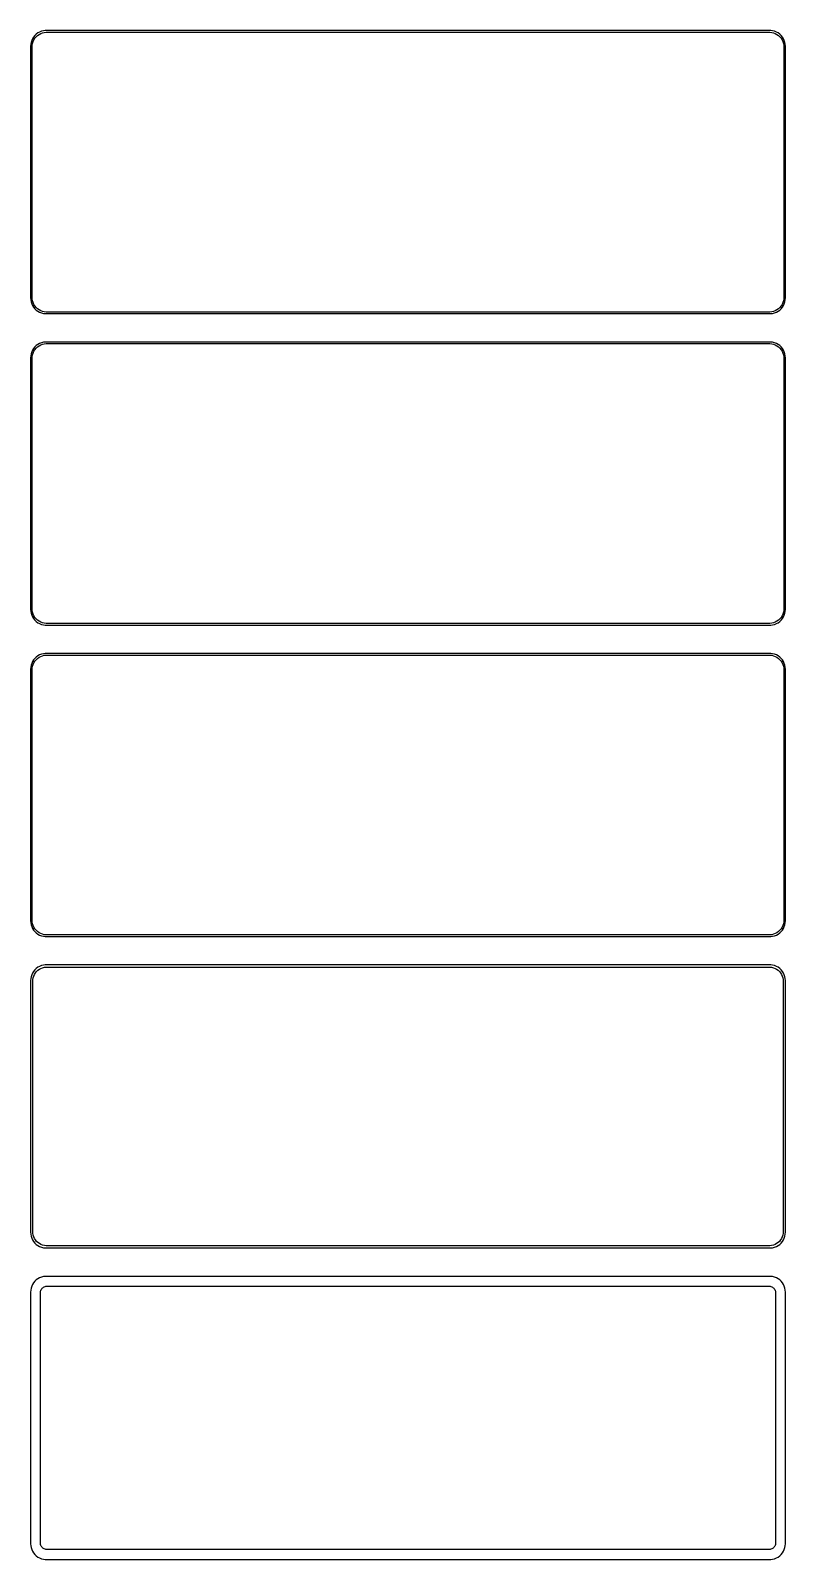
# Model space of a CAD drawing. Header units: metres. Extents: x -120 to 120, y 450 to 936.
import ezdxf

# ---------------------------------------------------------------- set-up
doc = ezdxf.new("R2010")
doc.units = ezdxf.units.M

msp = doc.modelspace()

# ---------------------------------------------------------------- linework, layer by layer
for p, q in [((-119.382, 933.409), (-119.649, 932.841)), ((-119.045, 933.939), (-119.382, 933.409)), ((-118.645, 934.423), (-119.045, 933.939)), ((-118.912, 933.038), (-118.593, 933.542)), ((-118.187, 934.853), (-118.645, 934.423)), ((-118.593, 933.542), (-118.213, 934.002)), ((-118.213, 934.002), (-117.778, 934.41)), ((-117.679, 935.222), (-118.187, 934.853)), ((-117.778, 934.41), (-117.295, 934.761)), ((-117.129, 935.524), (-117.679, 935.222)), ((-117.295, 934.761), (-116.772, 935.048)), ((-116.545, 935.755), (-117.129, 935.524)), ((-116.772, 935.048), (-116.218, 935.268)), ((-115.937, 935.911), (-116.545, 935.755)), ((-116.218, 935.268), (-115.64, 935.416)), ((-115.314, 935.99), (-115.937, 935.911)), ((-115.64, 935.416), (-115.048, 935.491)), ((115.314, 935.99), (-115.314, 935.99)), ((-115.048, 935.491), (115.048, 935.491)), ((115.048, 935.491), (115.64, 935.416)), ((115.937, 935.911), (115.314, 935.99)), ((115.64, 935.416), (116.218, 935.268)), ((116.545, 935.755), (115.937, 935.911)), ((116.218, 935.268), (116.772, 935.048)), ((117.129, 935.524), (116.545, 935.755)), ((116.772, 935.048), (117.295, 934.761)), ((117.679, 935.222), (117.129, 935.524)), ((117.295, 934.761), (117.778, 934.41)), ((118.187, 934.853), (117.679, 935.222)), ((117.778, 934.41), (118.213, 934.002)), ((118.645, 934.423), (118.187, 934.853)), ((118.213, 934.002), (118.593, 933.542)), ((118.593, 933.542), (118.912, 933.038)), ((119.045, 933.939), (118.645, 934.423)), ((119.382, 933.409), (119.045, 933.939)), ((119.649, 932.841), (119.382, 933.409)), ((-119.961, 931.627), (-120, 931)), ((-120, 931), (-120, 851)), ((-119.843, 932.243), (-119.961, 931.627)), ((-119.649, 932.841), (-119.843, 932.243)), ((-119.5, 930.75), (-119.463, 931.345)), ((-119.5, 851.25), (-119.5, 930.75)), ((-119.463, 931.345), (-119.351, 931.931)), ((-119.351, 931.931), (-119.166, 932.499)), ((-119.166, 932.499), (-118.912, 933.038)), ((118.912, 933.038), (119.166, 932.499)), ((119.166, 932.499), (119.351, 931.931)), ((119.351, 931.931), (119.463, 931.345)), ((119.463, 931.345), (119.5, 930.75)), ((119.5, 930.75), (119.5, 851.25)), ((119.843, 932.243), (119.649, 932.841)), ((119.961, 931.627), (119.843, 932.243)), ((120, 931), (119.961, 931.627)), ((120, 851), (120, 931)), ((-120, 851), (-119.961, 850.373)), ((-119.463, 850.655), (-119.5, 851.25)), ((-119.351, 850.069), (-119.463, 850.655)), ((119.463, 850.655), (119.351, 850.069)), ((119.5, 851.25), (119.463, 850.655)), ((119.961, 850.373), (120, 851)), ((-119.961, 850.373), (-119.843, 849.757)), ((-119.843, 849.757), (-119.649, 849.159)), ((-119.649, 849.159), (-119.382, 848.591)), ((-119.382, 848.591), (-119.045, 848.061)), ((-119.166, 849.501), (-119.351, 850.069)), ((-118.912, 848.962), (-119.166, 849.501)), ((-119.045, 848.061), (-118.645, 847.577)), ((-118.593, 848.458), (-118.912, 848.962)), ((-118.645, 847.577), (-118.187, 847.147)), ((-118.213, 847.998), (-118.593, 848.458)), ((-117.778, 847.59), (-118.213, 847.998)), ((-118.187, 847.147), (-117.679, 846.778)), ((-117.295, 847.239), (-117.778, 847.59)), ((-117.679, 846.778), (-117.129, 846.476)), ((-116.772, 846.952), (-117.295, 847.239)), ((-117.129, 846.476), (-116.545, 846.245)), ((-116.218, 846.732), (-116.772, 846.952)), ((-116.545, 846.245), (-115.937, 846.089)), ((-115.64, 846.584), (-116.218, 846.732)), ((-115.937, 846.089), (-115.314, 846.01)), ((-115.048, 846.509), (-115.64, 846.584)), ((-115.314, 846.01), (115.314, 846.01)), ((115.048, 846.509), (-115.048, 846.509)), ((115.64, 846.584), (115.048, 846.509)), ((115.314, 846.01), (115.937, 846.089)), ((116.218, 846.732), (115.64, 846.584)), ((115.937, 846.089), (116.545, 846.245)), ((116.772, 846.952), (116.218, 846.732)), ((116.545, 846.245), (117.129, 846.476)), ((117.295, 847.239), (116.772, 846.952)), ((117.129, 846.476), (117.679, 846.778)), ((117.778, 847.59), (117.295, 847.239)), ((117.679, 846.778), (118.187, 847.147)), ((118.213, 847.998), (117.778, 847.59)), ((118.187, 847.147), (118.645, 847.577)), ((118.593, 848.458), (118.213, 847.998)), ((118.912, 848.962), (118.593, 848.458)), ((118.645, 847.577), (119.045, 848.061)), ((119.166, 849.501), (118.912, 848.962)), ((119.045, 848.061), (119.382, 848.591)), ((119.351, 850.069), (119.166, 849.501)), ((119.382, 848.591), (119.649, 849.159)), ((119.649, 849.159), (119.843, 849.757)), ((119.843, 849.757), (119.961, 850.373)), ((-117.679, 836.222), (-118.187, 835.853)), ((-117.129, 836.524), (-117.679, 836.222)), ((-117.295, 835.761), (-116.772, 836.048)), ((-116.545, 836.755), (-117.129, 836.524)), ((-116.772, 836.048), (-116.218, 836.268)), ((-115.937, 836.911), (-116.545, 836.755)), ((-116.218, 836.268), (-115.64, 836.416)), ((-115.314, 836.99), (-115.937, 836.911)), ((-115.64, 836.416), (-115.048, 836.491)), ((115.314, 836.99), (-115.314, 836.99)), ((-115.048, 836.491), (115.048, 836.491)), ((115.048, 836.491), (115.64, 836.416)), ((115.937, 836.911), (115.314, 836.99)), ((115.64, 836.416), (116.218, 836.268)), ((116.545, 836.755), (115.937, 836.911)), ((116.218, 836.268), (116.772, 836.048)), ((117.129, 836.524), (116.545, 836.755)), ((116.772, 836.048), (117.295, 835.761)), ((117.679, 836.222), (117.129, 836.524)), ((118.187, 835.853), (117.679, 836.222)), ((-119.961, 832.627), (-120, 832)), ((-120, 832), (-120, 752)), ((-119.843, 833.243), (-119.961, 832.627)), ((-119.649, 833.841), (-119.843, 833.243)), ((-119.382, 834.409), (-119.649, 833.841)), ((-119.5, 831.75), (-119.463, 832.345)), ((-119.5, 752.25), (-119.5, 831.75)), ((-119.463, 832.345), (-119.351, 832.931)), ((-119.045, 834.939), (-119.382, 834.409)), ((-119.351, 832.931), (-119.166, 833.499)), ((-119.166, 833.499), (-118.912, 834.038)), ((-118.645, 835.423), (-119.045, 834.939)), ((-118.912, 834.038), (-118.593, 834.542)), ((-118.187, 835.853), (-118.645, 835.423)), ((-118.593, 834.542), (-118.213, 835.002)), ((-118.213, 835.002), (-117.778, 835.41)), ((-117.778, 835.41), (-117.295, 835.761)), ((117.295, 835.761), (117.778, 835.41)), ((117.778, 835.41), (118.213, 835.002)), ((118.645, 835.423), (118.187, 835.853)), ((118.213, 835.002), (118.593, 834.542)), ((118.593, 834.542), (118.912, 834.038)), ((119.045, 834.939), (118.645, 835.423)), ((118.912, 834.038), (119.166, 833.499)), ((119.382, 834.409), (119.045, 834.939)), ((119.166, 833.499), (119.351, 832.931)), ((119.351, 832.931), (119.463, 832.345)), ((119.649, 833.841), (119.382, 834.409)), ((119.463, 832.345), (119.5, 831.75)), ((119.5, 831.75), (119.5, 752.25)), ((119.843, 833.243), (119.649, 833.841)), ((119.961, 832.627), (119.843, 833.243)), ((120, 832), (119.961, 832.627)), ((120, 752), (120, 832)), ((-120, 752), (-119.961, 751.373)), ((-119.961, 751.373), (-119.843, 750.757)), ((-119.843, 750.757), (-119.649, 750.159)), ((-119.649, 750.159), (-119.382, 749.591)), ((-119.463, 751.655), (-119.5, 752.25)), ((-119.351, 751.069), (-119.463, 751.655)), ((-119.382, 749.591), (-119.045, 749.061)), ((-119.166, 750.501), (-119.351, 751.069)), ((-118.912, 749.962), (-119.166, 750.501)), ((-119.045, 749.061), (-118.645, 748.577)), ((-118.593, 749.458), (-118.912, 749.962)), ((-118.645, 748.577), (-118.187, 748.147)), ((-118.213, 748.998), (-118.593, 749.458)), ((-117.778, 748.59), (-118.213, 748.998)), ((-117.295, 748.239), (-117.778, 748.59)), ((117.778, 748.59), (117.295, 748.239)), ((118.213, 748.998), (117.778, 748.59)), ((118.187, 748.147), (118.645, 748.577)), ((118.593, 749.458), (118.213, 748.998)), ((118.912, 749.962), (118.593, 749.458)), ((118.645, 748.577), (119.045, 749.061)), ((119.166, 750.501), (118.912, 749.962)), ((119.045, 749.061), (119.382, 749.591)), ((119.351, 751.069), (119.166, 750.501)), ((119.463, 751.655), (119.351, 751.069)), ((119.382, 749.591), (119.649, 750.159)), ((119.5, 752.25), (119.463, 751.655)), ((119.649, 750.159), (119.843, 750.757)), ((119.843, 750.757), (119.961, 751.373)), ((119.961, 751.373), (120, 752)), ((-118.187, 748.147), (-117.679, 747.778)), ((-117.679, 747.778), (-117.129, 747.476)), ((-116.772, 747.952), (-117.295, 748.239)), ((-117.129, 747.476), (-116.545, 747.245)), ((-116.218, 747.732), (-116.772, 747.952)), ((-116.545, 747.245), (-115.937, 747.089)), ((-115.64, 747.584), (-116.218, 747.732)), ((-115.937, 747.089), (-115.314, 747.01)), ((-115.048, 747.509), (-115.64, 747.584)), ((-115.314, 747.01), (115.314, 747.01)), ((115.048, 747.509), (-115.048, 747.509)), ((115.64, 747.584), (115.048, 747.509)), ((115.314, 747.01), (115.937, 747.089)), ((116.218, 747.732), (115.64, 747.584)), ((115.937, 747.089), (116.545, 747.245)), ((116.772, 747.952), (116.218, 747.732)), ((116.545, 747.245), (117.129, 747.476)), ((117.295, 748.239), (116.772, 747.952)), ((117.129, 747.476), (117.679, 747.778)), ((117.679, 747.778), (118.187, 748.147)), ((-119.843, 734.243), (-119.961, 733.627)), ((-119.649, 734.841), (-119.843, 734.243)), ((-119.382, 735.409), (-119.649, 734.841)), ((-119.463, 733.345), (-119.351, 733.931)), ((-119.045, 735.939), (-119.382, 735.409)), ((-119.351, 733.931), (-119.166, 734.499)), ((-119.166, 734.499), (-118.912, 735.038)), ((-118.645, 736.423), (-119.045, 735.939)), ((-118.912, 735.038), (-118.593, 735.542)), ((-118.187, 736.853), (-118.645, 736.423)), ((-118.593, 735.542), (-118.213, 736.002)), ((-118.213, 736.002), (-117.778, 736.41)), ((-117.679, 737.222), (-118.187, 736.853)), ((-117.778, 736.41), (-117.295, 736.761)), ((-117.129, 737.524), (-117.679, 737.222)), ((-117.295, 736.761), (-116.772, 737.048)), ((-116.545, 737.755), (-117.129, 737.524)), ((-116.772, 737.048), (-116.218, 737.268)), ((-115.937, 737.911), (-116.545, 737.755)), ((-116.218, 737.268), (-115.64, 737.416)), ((-115.314, 737.99), (-115.937, 737.911)), ((-115.64, 737.416), (-115.048, 737.491)), ((115.314, 737.99), (-115.314, 737.99)), ((-115.048, 737.491), (115.048, 737.491)), ((115.048, 737.491), (115.64, 737.416)), ((115.937, 737.911), (115.314, 737.99)), ((115.64, 737.416), (116.218, 737.268)), ((116.545, 737.755), (115.937, 737.911)), ((116.218, 737.268), (116.772, 737.048)), ((117.129, 737.524), (116.545, 737.755)), ((116.772, 737.048), (117.295, 736.761)), ((117.679, 737.222), (117.129, 737.524)), ((117.295, 736.761), (117.778, 736.41)), ((118.187, 736.853), (117.679, 737.222)), ((117.778, 736.41), (118.213, 736.002)), ((118.645, 736.423), (118.187, 736.853)), ((118.213, 736.002), (118.593, 735.542)), ((118.593, 735.542), (118.912, 735.038)), ((119.045, 735.939), (118.645, 736.423)), ((118.912, 735.038), (119.166, 734.499)), ((119.382, 735.409), (119.045, 735.939)), ((119.166, 734.499), (119.351, 733.931)), ((119.351, 733.931), (119.463, 733.345)), ((119.649, 734.841), (119.382, 735.409)), ((119.843, 734.243), (119.649, 734.841)), ((119.961, 733.627), (119.843, 734.243)), ((-119.961, 733.627), (-120, 733)), ((-120, 733), (-120, 653)), ((-119.5, 732.75), (-119.463, 733.345)), ((-119.5, 653.25), (-119.5, 732.75)), ((119.463, 733.345), (119.5, 732.75)), ((119.5, 732.75), (119.5, 653.25)), ((120, 733), (119.961, 733.627)), ((120, 653), (120, 733)), ((-120, 653), (-119.961, 652.373)), ((-119.961, 652.373), (-119.843, 651.757)), ((-119.843, 651.757), (-119.649, 651.159)), ((-119.463, 652.655), (-119.5, 653.25)), ((-119.351, 652.069), (-119.463, 652.655)), ((-119.166, 651.501), (-119.351, 652.069)), ((-118.912, 650.962), (-119.166, 651.501)), ((119.166, 651.501), (118.912, 650.962)), ((119.351, 652.069), (119.166, 651.501)), ((119.463, 652.655), (119.351, 652.069)), ((119.5, 653.25), (119.463, 652.655)), ((119.649, 651.159), (119.843, 651.757)), ((119.843, 651.757), (119.961, 652.373)), ((119.961, 652.373), (120, 653)), ((-119.649, 651.159), (-119.382, 650.591)), ((-119.382, 650.591), (-119.045, 650.061)), ((-119.045, 650.061), (-118.645, 649.577)), ((-118.593, 650.458), (-118.912, 650.962)), ((-118.645, 649.577), (-118.187, 649.147)), ((-118.213, 649.998), (-118.593, 650.458)), ((-117.778, 649.59), (-118.213, 649.998)), ((-118.187, 649.147), (-117.679, 648.778)), ((-117.295, 649.239), (-117.778, 649.59)), ((-117.679, 648.778), (-117.129, 648.476)), ((-116.772, 648.952), (-117.295, 649.239)), ((-117.129, 648.476), (-116.545, 648.245)), ((-116.218, 648.732), (-116.772, 648.952)), ((-116.545, 648.245), (-115.937, 648.089)), ((-115.64, 648.584), (-116.218, 648.732)), ((-115.937, 648.089), (-115.314, 648.01)), ((-115.048, 648.509), (-115.64, 648.584)), ((-115.314, 648.01), (115.314, 648.01)), ((115.048, 648.509), (-115.048, 648.509)), ((115.64, 648.584), (115.048, 648.509)), ((115.314, 648.01), (115.937, 648.089)), ((116.218, 648.732), (115.64, 648.584)), ((115.937, 648.089), (116.545, 648.245)), ((116.772, 648.952), (116.218, 648.732)), ((116.545, 648.245), (117.129, 648.476)), ((117.295, 649.239), (116.772, 648.952)), ((117.129, 648.476), (117.679, 648.778)), ((117.778, 649.59), (117.295, 649.239)), ((117.679, 648.778), (118.187, 649.147)), ((118.213, 649.998), (117.778, 649.59)), ((118.187, 649.147), (118.645, 649.577)), ((118.593, 650.458), (118.213, 649.998)), ((118.912, 650.962), (118.593, 650.458)), ((118.645, 649.577), (119.045, 650.061)), ((119.045, 650.061), (119.382, 650.591)), ((119.382, 650.591), (119.649, 651.159)), ((-119.045, 636.939), (-119.382, 636.409)), ((-118.645, 637.423), (-119.045, 636.939)), ((-118.187, 637.853), (-118.645, 637.423)), ((-118.454, 636.441), (-118.088, 636.884)), ((-117.679, 638.222), (-118.187, 637.853)), ((-118.088, 636.884), (-117.668, 637.278)), ((-117.129, 638.524), (-117.679, 638.222)), ((-117.668, 637.278), (-117.203, 637.616)), ((-117.203, 637.616), (-116.699, 637.893)), ((-116.545, 638.755), (-117.129, 638.524)), ((-116.699, 637.893), (-116.165, 638.104)), ((-115.937, 638.911), (-116.545, 638.755)), ((-116.165, 638.104), (-115.608, 638.247)), ((-115.314, 638.99), (-115.937, 638.911)), ((-115.608, 638.247), (-115.037, 638.319)), ((115.314, 638.99), (-115.314, 638.99)), ((-115.037, 638.319), (115.037, 638.319)), ((115.037, 638.319), (115.608, 638.247)), ((115.937, 638.911), (115.314, 638.99)), ((115.608, 638.247), (116.165, 638.104)), ((116.545, 638.755), (115.937, 638.911)), ((116.165, 638.104), (116.699, 637.893)), ((117.129, 638.524), (116.545, 638.755)), ((116.699, 637.893), (117.203, 637.616)), ((117.679, 638.222), (117.129, 638.524)), ((117.203, 637.616), (117.668, 637.278)), ((117.668, 637.278), (118.088, 636.884)), ((118.187, 637.853), (117.679, 638.222)), ((118.088, 636.884), (118.454, 636.441)), ((118.645, 637.423), (118.187, 637.853)), ((119.045, 636.939), (118.645, 637.423)), ((119.382, 636.409), (119.045, 636.939)), ((-119.961, 634.627), (-120, 634)), ((-120, 634), (-120, 554)), ((-119.843, 635.243), (-119.961, 634.627)), ((-119.649, 635.841), (-119.843, 635.243)), ((-119.382, 636.409), (-119.649, 635.841)), ((-119.328, 633.75), (-119.292, 634.324)), ((-119.328, 554.25), (-119.328, 633.75)), ((-119.292, 634.324), (-119.185, 634.889)), ((-119.185, 634.889), (-119.007, 635.435)), ((-119.007, 635.435), (-118.762, 635.956)), ((-118.762, 635.956), (-118.454, 636.441)), ((118.454, 636.441), (118.762, 635.956)), ((118.762, 635.956), (119.007, 635.435)), ((119.007, 635.435), (119.185, 634.889)), ((119.185, 634.889), (119.292, 634.324)), ((119.292, 634.324), (119.328, 633.75)), ((119.328, 633.75), (119.328, 554.25)), ((119.649, 635.841), (119.382, 636.409)), ((119.843, 635.243), (119.649, 635.841)), ((119.961, 634.627), (119.843, 635.243)), ((120, 634), (119.961, 634.627)), ((120, 554), (120, 634)), ((-119.292, 553.676), (-119.328, 554.25)), ((119.328, 554.25), (119.292, 553.676)), ((-120, 554), (-119.961, 553.373)), ((-119.961, 553.373), (-119.843, 552.757)), ((-119.843, 552.757), (-119.649, 552.159)), ((-119.649, 552.159), (-119.382, 551.591)), ((-119.382, 551.591), (-119.045, 551.061)), ((-119.185, 553.111), (-119.292, 553.676)), ((-119.007, 552.565), (-119.185, 553.111)), ((-119.045, 551.061), (-118.645, 550.577)), ((-118.762, 552.044), (-119.007, 552.565)), ((-118.454, 551.559), (-118.762, 552.044)), ((-118.645, 550.577), (-118.187, 550.147)), ((-118.088, 551.116), (-118.454, 551.559)), ((-118.187, 550.147), (-117.679, 549.778)), ((-117.668, 550.722), (-118.088, 551.116)), ((-117.679, 549.778), (-117.129, 549.476)), ((-117.203, 550.384), (-117.668, 550.722)), ((-116.699, 550.107), (-117.203, 550.384)), ((-117.129, 549.476), (-116.545, 549.245)), ((-116.165, 549.896), (-116.699, 550.107)), ((-116.545, 549.245), (-115.937, 549.089)), ((-115.608, 549.753), (-116.165, 549.896)), ((-115.037, 549.681), (-115.608, 549.753)), ((115.037, 549.681), (-115.037, 549.681)), ((115.608, 549.753), (115.037, 549.681)), ((116.165, 549.896), (115.608, 549.753)), ((115.937, 549.089), (116.545, 549.245)), ((116.699, 550.107), (116.165, 549.896)), ((116.545, 549.245), (117.129, 549.476)), ((117.203, 550.384), (116.699, 550.107)), ((117.129, 549.476), (117.679, 549.778)), ((117.668, 550.722), (117.203, 550.384)), ((118.088, 551.116), (117.668, 550.722)), ((117.679, 549.778), (118.187, 550.147)), ((118.454, 551.559), (118.088, 551.116)), ((118.187, 550.147), (118.645, 550.577)), ((118.762, 552.044), (118.454, 551.559)), ((118.645, 550.577), (119.045, 551.061)), ((119.007, 552.565), (118.762, 552.044)), ((119.185, 553.111), (119.007, 552.565)), ((119.045, 551.061), (119.382, 551.591)), ((119.292, 553.676), (119.185, 553.111)), ((119.382, 551.591), (119.649, 552.159)), ((119.649, 552.159), (119.843, 552.757)), ((119.843, 552.757), (119.961, 553.373)), ((119.961, 553.373), (120, 554)), ((-115.937, 549.089), (-115.314, 549.01)), ((-115.314, 549.01), (115.314, 549.01)), ((115.314, 549.01), (115.937, 549.089)), ((-117.129, 539.524), (-117.679, 539.222)), ((-116.545, 539.755), (-117.129, 539.524)), ((-115.937, 539.911), (-116.545, 539.755)), ((-115.314, 539.99), (-115.937, 539.911)), ((115.314, 539.99), (-115.314, 539.99)), ((115.937, 539.911), (115.314, 539.99)), ((116.545, 539.755), (115.937, 539.911)), ((117.129, 539.524), (116.545, 539.755)), ((117.679, 539.222), (117.129, 539.524)), ((-119.961, 535.627), (-120, 535)), ((-120, 535), (-120, 455)), ((-119.843, 536.243), (-119.961, 535.627)), ((-119.649, 536.841), (-119.843, 536.243)), ((-119.382, 537.409), (-119.649, 536.841)), ((-119.045, 537.939), (-119.382, 537.409)), ((-118.645, 538.423), (-119.045, 537.939)), ((-118.187, 538.853), (-118.645, 538.423)), ((-117.679, 539.222), (-118.187, 538.853)), ((-116.86, 534.75), (-116.843, 535.014)), ((-116.86, 455.25), (-116.86, 534.75)), ((-116.843, 535.014), (-116.793, 535.275)), ((-116.793, 535.275), (-116.711, 535.527)), ((-116.711, 535.527), (-116.599, 535.766)), ((-116.599, 535.766), (-116.457, 535.99)), ((-116.457, 535.99), (-116.288, 536.194)), ((-116.288, 536.194), (-116.095, 536.375)), ((-116.095, 536.375), (-115.88, 536.531)), ((-115.88, 536.531), (-115.648, 536.659)), ((-115.648, 536.659), (-115.402, 536.756)), ((-115.402, 536.756), (-115.145, 536.822)), ((-115.145, 536.822), (-114.882, 536.855)), ((-114.882, 536.855), (114.882, 536.855)), ((114.882, 536.855), (115.145, 536.822)), ((115.145, 536.822), (115.402, 536.756)), ((115.402, 536.756), (115.648, 536.659)), ((115.648, 536.659), (115.88, 536.531)), ((115.88, 536.531), (116.095, 536.375)), ((116.095, 536.375), (116.288, 536.194)), ((116.288, 536.194), (116.457, 535.99)), ((116.457, 535.99), (116.599, 535.766)), ((116.599, 535.766), (116.711, 535.527)), ((116.711, 535.527), (116.793, 535.275)), ((116.793, 535.275), (116.843, 535.014)), ((116.843, 535.014), (116.86, 534.75)), ((116.86, 534.75), (116.86, 455.25)), ((118.187, 538.853), (117.679, 539.222)), ((118.645, 538.423), (118.187, 538.853)), ((119.045, 537.939), (118.645, 538.423)), ((119.382, 537.409), (119.045, 537.939)), ((119.649, 536.841), (119.382, 537.409)), ((119.843, 536.243), (119.649, 536.841)), ((119.961, 535.627), (119.843, 536.243)), ((120, 535), (119.961, 535.627)), ((120, 455), (120, 535)), ((-120, 455), (-119.961, 454.373)), ((-119.961, 454.373), (-119.843, 453.757)), ((-119.843, 453.757), (-119.649, 453.159)), ((-119.649, 453.159), (-119.382, 452.591)), ((-119.382, 452.591), (-119.045, 452.061)), ((-119.045, 452.061), (-118.645, 451.577)), ((-116.843, 454.986), (-116.86, 455.25)), ((-116.793, 454.725), (-116.843, 454.986)), ((-116.711, 454.473), (-116.793, 454.725)), ((-116.599, 454.234), (-116.711, 454.473)), ((-116.457, 454.01), (-116.599, 454.234)), ((-116.288, 453.806), (-116.457, 454.01)), ((-116.095, 453.625), (-116.288, 453.806)), ((-115.88, 453.469), (-116.095, 453.625)), ((-115.648, 453.341), (-115.88, 453.469)), ((-115.402, 453.244), (-115.648, 453.341)), ((-115.145, 453.178), (-115.402, 453.244)), ((-114.882, 453.145), (-115.145, 453.178)), ((114.882, 453.145), (-114.882, 453.145)), ((115.145, 453.178), (114.882, 453.145)), ((115.402, 453.244), (115.145, 453.178)), ((115.648, 453.341), (115.402, 453.244)), ((115.88, 453.469), (115.648, 453.341)), ((116.095, 453.625), (115.88, 453.469)), ((116.288, 453.806), (116.095, 453.625)), ((116.457, 454.01), (116.288, 453.806)), ((116.599, 454.234), (116.457, 454.01)), ((116.711, 454.473), (116.599, 454.234)), ((116.793, 454.725), (116.711, 454.473)), ((116.843, 454.986), (116.793, 454.725)), ((116.86, 455.25), (116.843, 454.986)), ((118.645, 451.577), (119.045, 452.061)), ((119.045, 452.061), (119.382, 452.591)), ((119.382, 452.591), (119.649, 453.159)), ((119.649, 453.159), (119.843, 453.757)), ((119.843, 453.757), (119.961, 454.373)), ((119.961, 454.373), (120, 455)), ((-118.645, 451.577), (-118.187, 451.147)), ((-118.187, 451.147), (-117.679, 450.778)), ((-117.679, 450.778), (-117.129, 450.476)), ((-117.129, 450.476), (-116.545, 450.245)), ((-116.545, 450.245), (-115.937, 450.089)), ((-115.937, 450.089), (-115.314, 450.01)), ((-115.314, 450.01), (115.314, 450.01)), ((115.314, 450.01), (115.937, 450.089)), ((115.937, 450.089), (116.545, 450.245)), ((116.545, 450.245), (117.129, 450.476)), ((117.129, 450.476), (117.679, 450.778)), ((117.679, 450.778), (118.187, 451.147)), ((118.187, 451.147), (118.645, 451.577))]:
    msp.add_line(p, q)

doc.saveas('drawing.dxf')
